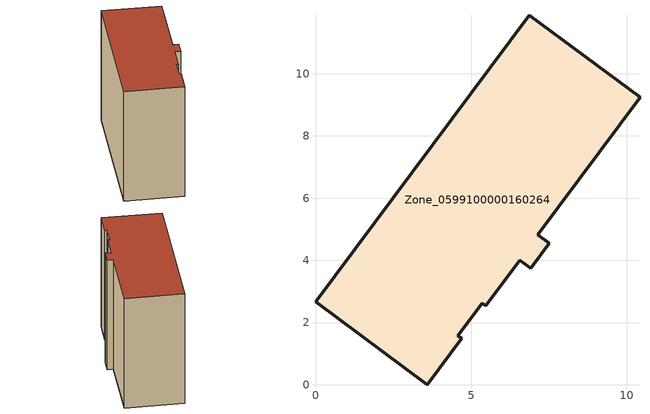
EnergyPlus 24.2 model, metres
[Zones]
Zone_0599100000160264
 floor ground (C_G): 6.87,11.88 10.43,9.24 7.15,4.82 7.52,4.55 6.92,3.75 6.56,4.01 5.47,2.54 5.35,2.63 4.58,1.57 4.69,1.49 3.59,0 0,2.67 z1.29
 wall outside (C_F): 10.43,9.24 6.87,11.88 0,2.67 3.59,0 4.69,1.49 4.58,1.57 5.35,2.63 5.47,2.54 6.56,4.01 6.92,3.75 7.52,4.55 7.15,4.82 10.43,9.24 z1.29:10.57
 roof outside (C_R): 4.69,1.49 4.58,1.57 5.35,2.63 5.47,2.54 6.56,4.01 6.92,3.75 7.52,4.55 7.15,4.82 10.43,9.24 6.87,11.88 0,2.67 3.59,0 z10.57
[BUILDING]
Pand.0599100000160264: North Axis=0; Terrain=City; Loads Convergence Tolerance Value=0.04; Temperature Convergence Tolerance Value=0.4; Solar Distribution=FullExterior; Maximum Number of Warmup Days=25; Minimum Number of Warmup Days=1
[Site:Location]
Rotterdam.The.Hague.AP_ZH_NLD Design_Conditions: Latitude=51.96; Longitude=4.45; Time Zone=1; Elevation=-4.5
[SITE:GROUNDTEMPERATURE:BUILDINGSURFACE]
18, 18, 18, 18, 18, 18, 18, 18, 18, 18, 18, 18
[MATERIAL] Thermal Absorptance=0.9; Solar Absorptance=0.7; Visible Absorptance=0.7
Name | Roughness | Thickness | Conductivity | Density | Specific Heat
G.TC.1975-1991 | MediumSmooth | 0.15 | 0.288461 | 540 | 1210
F.TC.1975-1991 | Rough | 0.3 | 0.230769 | 1920 | 840
R.TC.1975-1991 | MediumRough | 0.2 | 0.153846 | 1500 | 1000
[CONSTRUCTION]
C_G: G.TC.1975-1991
C_F: F.TC.1975-1991
C_R: R.TC.1975-1991
[ZONE]
Zone_0599100000160264: Type=1; Multiplier=1; Ceiling Height=Autocalculate; Volume=Autocalculate; Floor Area=autocalculate; Part of Total Floor Area=Yes
[ZONEINFILTRATION:DESIGNFLOWRATE]
Infil_Zone_0599100000160264: Zone or ZoneList or Space or SpaceList=Zone_0599100000160264; Schedule=AlwaysOn; Design Flow Rate Calculation Method=Flow/Area; Flow Rate per Floor Area=0.003; Constant Term Coefficient=1; Temperature Term Coefficient=0; Velocity Term Coefficient=0; Velocity Squared Term Coefficient=0
[HVACTEMPLATE:ZONE:IDEALLOADSAIRSYSTEM]
Zone_0599100000160264: Maximum Heating Supply Air Temperature=50; Minimum Cooling Supply Air Temperature=13; Maximum Heating Supply Air Humidity Ratio=0.0156; Minimum Cooling Supply Air Humidity Ratio=0.0077; Heating Limit=NoLimit; Cooling Limit=NoLimit; Dehumidification Control Type=ConstantSensibleHeatRatio; Cooling Sensible Heat Ratio=0.7; Dehumidification Setpoint=60; Humidification Control Type=None; Humidification Setpoint=30; Outdoor Air Method=None; Outdoor Air Flow Rate per Person=0.00944; Outdoor Air Flow Rate per Zone Floor Area=0; Outdoor Air Flow Rate per Zone=0; Demand Controlled Ventilation Type=None; Outdoor Air Economizer Type=NoEconomizer; Heat Recovery Type=None; Sensible Heat Recovery Effectiveness=0.7; Latent Heat Recovery Effectiveness=0.65
[ZONECONTROL:THERMOSTAT]
ThermostatControl_Zone_0599100000160264: Zone or ZoneList=Zone_0599100000160264; Control Type Schedule=DualSetpointControlType; Control 1=Thermostat_Zone_0599100000160264; Temperature Difference Between Cutout And Setpoint=0
[THERMOSTATSETPOINT:DUALSETPOINT]
Thermostat_Zone_0599100000160264: Heating Setpoint Temperature Schedule=HeatingSetpoint_Zone_0599100000160264; Cooling Setpoint Temperature Schedule=CoolingSetpoint_Zone_0599100000160264
[SCHEDULE:COMPACT]
HeatingSetpoint_Zone_0599100000160264: Through: 12/31, For: AllDays, Until: 24:00, 21
CoolingSetpoint_Zone_0599100000160264: Through: 12/31, For: AllDays, Until: 24:00, 24
DualSetpointControlType: Through: 12/31, For: AllDays, Until: 24:00, 4
AlwaysOn: Through: 12/31, For: AllDays, Until: 24:00, 1
